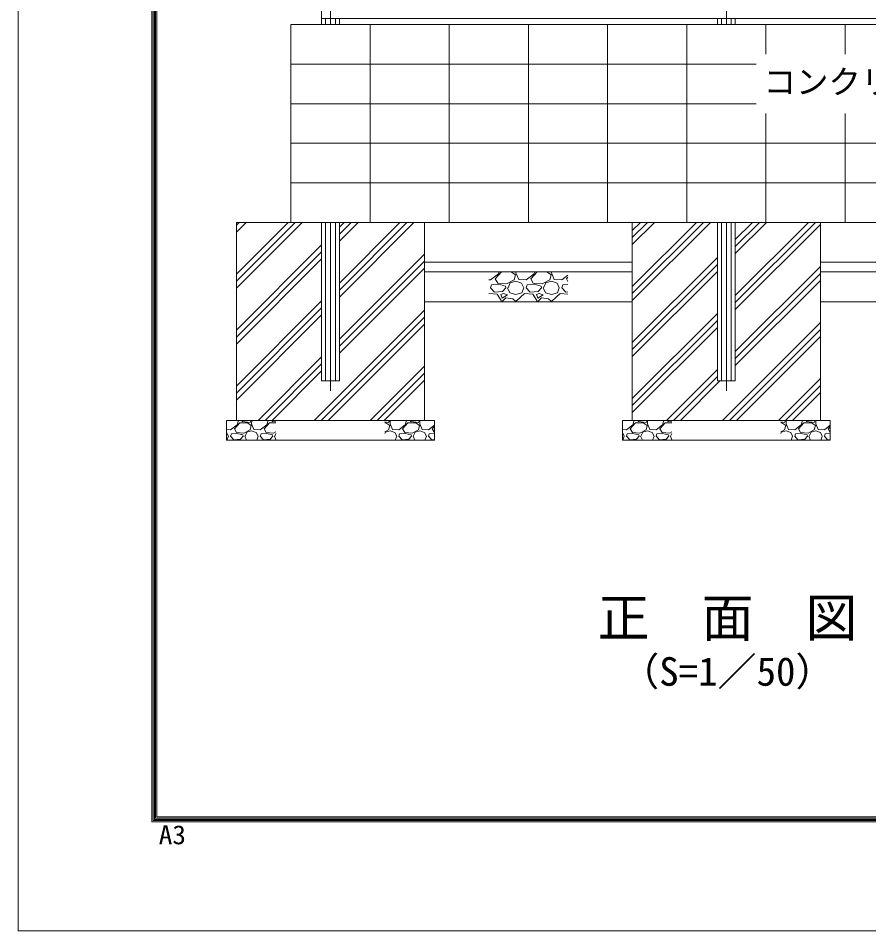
# Model space of a CAD drawing. Units: millimetres, scale not verified. Extents: x -10500 to 10500, y -7425 to 7425.
# Drawn here: x -10500 to -6204, y -7425 to -2816 of the extents above; entities that cross this region are included whole.
import ezdxf
from ezdxf.enums import TextEntityAlignment as Align

# ---------------------------------------------------------------- set-up
doc = ezdxf.new("R2010")
doc.units = ezdxf.units.MM
doc.header["$LTSCALE"] = 50
doc.linetypes.add('USER1', pattern=[50.8, 31.75, -6.35, 6.35, -6.35])
for name, color, linetype, lineweight in [('0-0_D-STR3', 3, 'Continuous', 13), ('0-1_D-STR1', 1, 'Continuous', 18), ('0-2_D-BMK', 2, 'USER1', 13), ('0-4_D-STR-TXT', 7, 'Continuous', 9), ('0-8_D-BGD', 7, 'Continuous', 9), ('0-9_D-STR4', 7, 'Continuous', 9), ('0-A_D-DCR-HCH', 7, 'Continuous', 9), ('0-B_D-TTL', 7, 'Continuous', 9)]:
    doc.layers.add(name, color=color, linetype=linetype, lineweight=lineweight)
doc.layers.add('0-3_D-TTL-TXT', color=7, linetype='Continuous')
doc.styles.add('ＭＳ ゴシック', font='')
doc.styles.get('ＭＳ ゴシック').set_extended_font_data('MS Gothic')

msp = doc.modelspace()

# ---------------------------------------------------------------- linework, layer by layer
at = {"layer": '0-0_D-STR3'}
msp.add_line((-8967.99, -2817.93), (-8967.99, -2672.93), dxfattribs=at)
at = {"layer": '0-1_D-STR1'}
for p, q in [((-8967.99, -2327.43), (-8967.99, -2847.93)), ((-8967.99, -2817.93), (-4172.99, -2817.93)), ((-8947.99, -2817.93), (-8947.99, -2847.93)), ((-8897.99, -2847.93), (-8897.99, -2817.93)), ((-8877.99, -2847.93), (-8877.99, -2817.93)), ((-6967.99, -2817.93), (-6967.99, -2847.93)), ((-6947.99, -2817.93), (-6947.99, -2847.93)), ((-6897.99, -2847.93), (-6897.99, -2817.93)), ((-6877.99, -2847.93), (-6877.99, -2817.93)), ((-8947.99, -3847.93), (-8947.99, -4647.93)), ((-8897.99, -4647.93), (-8897.99, -3847.93)), ((-8877.99, -4647.93), (-8877.99, -3847.93)), ((-6967.99, -3847.93), (-6967.99, -4647.93)), ((-6947.99, -3847.93), (-6947.99, -4647.93)), ((-6897.99, -4647.93), (-6897.99, -3847.93)), ((-6877.99, -4647.93), (-6877.99, -3847.93)), ((-6967.99, -4647.93), (-6877.99, -4647.93))]:
    msp.add_line(p, q, dxfattribs=at)
msp.add_lwpolyline([(-8967.99, -3847.93), (-8967.99, -4647.93), (-8877.99, -4647.93)], dxfattribs=at)
at = {"layer": '0-2_D-BMK'}
for p, q in [((-8922.99, -2847.93), (-8922.99, 3338.05)), ((-6922.99, -2847.93), (-6922.99, 3338.05)), ((-8922.99, -4698.93), (-8922.99, -3847.93)), ((-6922.99, -4698.93), (-6922.99, -3847.93))]:
    msp.add_line(p, q, dxfattribs=at)
at = {"layer": '0-8_D-BGD'}
msp.add_line((-9397.99, -3847.93), (-4172.99, -3847.93), dxfattribs=at)
at = {"layer": '0-9_D-STR4'}
for p, q in [((-9122.99, -3847.93), (-9122.99, -2847.93)), ((-9122.99, -2847.93), (-4172.99, -2847.93)), ((-8722.99, -3847.93), (-8722.99, -2847.93)), ((-8322.99, -3847.93), (-8322.99, -2847.93)), ((-7922.99, -3847.93), (-7922.99, -2847.93)), ((-7522.99, -3847.93), (-7522.99, -2847.93)), ((-7122.99, -3847.93), (-7122.99, -2847.93)), ((-6722.99, -2997.93), (-6722.99, -2847.93)), ((-6322.99, -2997.93), (-6322.99, -2847.93)), ((-9122.99, -3047.93), (-6772.99, -3047.93)), ((-9122.99, -3247.93), (-6772.99, -3247.93)), ((-6722.99, -3847.93), (-6722.99, -3297.93)), ((-6322.99, -3847.93), (-6322.99, -3297.93)), ((-9122.99, -3447.93), (-4172.99, -3447.93)), ((-9122.99, -3647.93), (-4172.99, -3647.93)), ((-9397.99, -4847.93), (-9397.99, -3847.93)), ((-8447.99, -4847.93), (-8447.99, -3847.93)), ((-7397.99, -4847.93), (-7397.99, -3847.93)), ((-6447.99, -4847.93), (-6447.99, -3847.93)), ((-8447.99, -4047.93), (-7397.99, -4047.93)), ((-6447.99, -4047.93), (-5397.99, -4047.93)), ((-8447.99, -4097.93), (-7397.99, -4097.93)), ((-6447.99, -4097.93), (-5397.99, -4097.93)), ((-8447.99, -4247.93), (-7397.99, -4247.93)), ((-6447.99, -4247.93), (-5397.99, -4247.93)), ((-8397.99, -4847.93), (-9447.99, -4847.93)), ((-9447.99, -4847.93), (-9447.99, -4947.93)), ((-8397.99, -4847.93), (-8397.99, -4947.93)), ((-6397.99, -4847.93), (-7447.99, -4847.93)), ((-7447.99, -4847.93), (-7447.99, -4947.93)), ((-6397.99, -4847.93), (-6397.99, -4947.93)), ((-8397.99, -4947.93), (-9447.99, -4947.93)), ((-6397.99, -4947.93), (-7447.99, -4947.93))]:
    msp.add_line(p, q, dxfattribs=at)
at = {"layer": '0-A_D-DCR-HCH'}
for p, q in [((-9397.99, -3896.48), (-9349.44, -3847.93)), ((-9397.99, -4179.33), (-9066.59, -3847.93)), ((-9397.99, -3861.13), (-9384.79, -3847.93)), ((-9397.99, -4143.97), (-9101.95, -3847.93)), ((-9397.99, -4108.61), (-9137.3, -3847.93)), ((-8877.99, -3942.17), (-8783.75, -3847.93)), ((-8877.99, -4225.01), (-8500.91, -3847.93)), ((-8877.99, -3906.81), (-8819.11, -3847.93)), ((-8877.99, -4189.66), (-8536.26, -3847.93)), ((-8877.99, -3871.46), (-8854.46, -3847.93)), ((-8877.99, -4154.3), (-8571.62, -3847.93)), ((-7397.99, -3959.22), (-7286.69, -3847.93)), ((-7397.99, -4242.07), (-7003.85, -3847.93)), ((-7397.99, -3923.87), (-7322.05, -3847.93)), ((-7397.99, -4206.71), (-7039.21, -3847.93)), ((-7397.99, -3888.51), (-7357.41, -3847.93)), ((-7397.99, -4171.36), (-7074.56, -3847.93)), ((-6877.99, -4004.91), (-6721.01, -3847.93)), ((-6877.99, -3969.55), (-6756.36, -3847.93)), ((-6877.99, -4252.4), (-6473.52, -3847.93)), ((-6877.99, -3934.2), (-6791.72, -3847.93)), ((-6877.99, -4217.04), (-6508.88, -3847.93)), ((-6877.99, -4287.75), (-6447.99, -3857.75)), ((-9397.99, -4391.46), (-8967.99, -3961.46)), ((-9397.99, -4426.81), (-8967.99, -3996.81)), ((-8877.99, -4437.14), (-8447.99, -4007.14)), ((-9397.99, -4462.17), (-8967.99, -4032.17)), ((-8877.99, -4472.5), (-8447.99, -4042.5)), ((-7397.99, -4454.2), (-6967.99, -4024.2)), ((-8877.99, -4507.85), (-8447.99, -4077.85)), ((-8090.82, -4132.93), (-8059.32, -4097.93)), ((-8074.62, -4107.73), (-8071.49, -4097.93)), ((-8010.18, -4097.93), (-7988.22, -4113.13)), ((-7986.21, -4097.93), (-7986.42, -4102.33)), ((-7910.82, -4132.93), (-7879.32, -4097.93)), ((-7894.62, -4107.73), (-7891.49, -4097.93)), ((-7830.18, -4097.93), (-7808.22, -4113.13)), ((-7806.21, -4097.93), (-7806.42, -4102.33)), ((-7397.99, -4489.55), (-6967.99, -4059.55)), ((-7397.99, -4524.91), (-6967.99, -4094.91)), ((-6877.99, -4499.88), (-6447.99, -4069.88)), ((-8078.22, -4154.53), (-8090.82, -4132.93)), ((-7995.42, -4138.33), (-8033.22, -4158.13)), ((-8015.22, -4152.73), (-7986.42, -4143.73)), ((-7988.22, -4113.13), (-7995.42, -4138.33)), ((-7986.42, -4102.33), (-7972.02, -4136.53)), ((-7986.42, -4143.73), (-7957.62, -4154.53)), ((-7972.02, -4136.53), (-7934.22, -4138.33)), ((-7934.22, -4138.33), (-7894.62, -4107.73)), ((-7898.22, -4154.53), (-7910.82, -4132.93)), ((-7815.42, -4138.33), (-7853.22, -4158.13)), ((-7835.22, -4152.73), (-7806.42, -4143.73)), ((-7808.22, -4113.13), (-7815.42, -4138.33)), ((-7806.42, -4102.33), (-7792.02, -4136.53)), ((-7806.42, -4143.73), (-7777.62, -4154.53)), ((-7792.02, -4136.53), (-7754.22, -4138.33)), ((-7754.22, -4138.33), (-7722.99, -4114.19)), ((-7730.82, -4132.93), (-7722.99, -4124.22)), ((-7722.99, -4146.36), (-7730.82, -4132.93)), ((-6877.99, -4535.24), (-6447.99, -4105.24)), ((-6877.99, -4570.59), (-6447.99, -4140.59)), ((-8114.22, -4177.93), (-8108.82, -4163.53)), ((-8094.42, -4199.53), (-8114.22, -4177.93)), ((-8074.62, -4159.93), (-8108.82, -4163.53)), ((-8033.22, -4158.13), (-8078.22, -4154.53)), ((-8038.62, -4168.93), (-8074.62, -4159.93)), ((-8036.82, -4177.93), (-8053.02, -4195.93)), ((-8036.82, -4177.93), (-8038.62, -4168.93)), ((-8027.82, -4177.93), (-8017.02, -4203.13)), ((-8026.02, -4177.93), (-8015.22, -4152.73)), ((-7957.62, -4154.53), (-7946.82, -4177.93)), ((-7955.82, -4203.13), (-7946.82, -4177.93)), ((-7934.22, -4177.93), (-7928.82, -4163.53)), ((-7914.42, -4199.53), (-7934.22, -4177.93)), ((-7894.62, -4159.93), (-7928.82, -4163.53)), ((-7853.22, -4158.13), (-7898.22, -4154.53)), ((-7858.62, -4168.93), (-7894.62, -4159.93)), ((-7856.82, -4177.93), (-7873.02, -4195.93)), ((-7856.82, -4177.93), (-7858.62, -4168.93)), ((-7847.82, -4177.93), (-7837.02, -4203.13)), ((-7846.02, -4177.93), (-7835.22, -4152.73)), ((-7777.62, -4154.53), (-7766.82, -4177.93)), ((-7775.82, -4203.13), (-7766.82, -4177.93)), ((-7754.22, -4177.93), (-7748.82, -4163.53)), ((-7734.42, -4199.53), (-7754.22, -4177.93)), ((-7722.99, -4160.81), (-7748.82, -4163.53)), ((-8080.02, -4210.33), (-8122.99, -4206.75)), ((-8053.02, -4195.93), (-8094.42, -4199.53)), ((-8060.22, -4242.73), (-8080.02, -4210.33)), ((-8049.42, -4206.73), (-8062.02, -4212.13)), ((-8062.02, -4212.13), (-8054.82, -4230.13)), ((-8054.82, -4230.13), (-8027.82, -4213.93)), ((-8036.82, -4228.33), (-8054.82, -4246.33)), ((-8027.82, -4213.93), (-8049.42, -4206.73)), ((-8000.82, -4233.73), (-8036.82, -4228.33)), ((-8017.02, -4203.13), (-7986.42, -4212.13)), ((-7986.42, -4246.33), (-8000.82, -4233.73)), ((-7986.42, -4212.13), (-7955.82, -4203.13)), ((-7943.22, -4206.73), (-7984.62, -4244.53)), ((-7900.02, -4210.33), (-7943.22, -4206.73)), ((-7873.02, -4195.93), (-7914.42, -4199.53)), ((-7880.22, -4242.73), (-7900.02, -4210.33)), ((-7869.42, -4206.73), (-7882.02, -4212.13)), ((-7882.02, -4212.13), (-7874.82, -4230.13)), ((-7874.82, -4230.13), (-7847.82, -4213.93)), ((-7856.82, -4228.33), (-7874.82, -4246.33)), ((-7847.82, -4213.93), (-7869.42, -4206.73)), ((-7820.82, -4233.73), (-7856.82, -4228.33)), ((-7837.02, -4203.13), (-7806.42, -4212.13)), ((-7806.42, -4246.33), (-7820.82, -4233.73)), ((-7806.42, -4212.13), (-7775.82, -4203.13)), ((-7763.22, -4206.73), (-7804.62, -4244.53)), ((-7722.99, -4210.08), (-7763.22, -4206.73)), ((-7722.99, -4198.54), (-7734.42, -4199.53)), ((-9397.99, -4674.3), (-8967.99, -4244.3)), ((-9397.99, -4709.66), (-8967.99, -4279.66)), ((-8061.89, -4247.93), (-8060.22, -4242.73)), ((-8054.82, -4246.33), (-8053.76, -4247.93)), ((-7986.42, -4247.93), (-7986.42, -4246.33)), ((-7984.62, -4244.53), (-7984.79, -4247.93)), ((-7881.89, -4247.93), (-7880.22, -4242.73)), ((-7874.82, -4246.33), (-7873.76, -4247.93)), ((-7806.42, -4247.93), (-7806.42, -4246.33)), ((-7804.62, -4244.53), (-7804.79, -4247.93)), ((-9397.99, -4745.01), (-8967.99, -4315.01)), ((-9005.93, -4847.93), (-8447.99, -4289.99)), ((-8970.58, -4847.93), (-8447.99, -4325.34)), ((-7397.99, -4737.04), (-6967.99, -4307.04)), ((-8935.22, -4847.93), (-8447.99, -4360.7)), ((-7397.99, -4772.4), (-6967.99, -4342.4)), ((-7397.99, -4807.75), (-6967.99, -4377.75)), ((-6943.19, -4847.93), (-6447.99, -4352.73)), ((-6907.84, -4847.93), (-6447.99, -4388.08)), ((-6872.48, -4847.93), (-6447.99, -4423.44)), ((-9288.78, -4847.93), (-8967.99, -4527.14)), ((-9253.42, -4847.93), (-8967.99, -4562.5)), ((-9218.07, -4847.93), (-8967.99, -4597.85)), ((-8723.09, -4847.93), (-8447.99, -4572.83)), ((-8687.74, -4847.93), (-8447.99, -4608.18)), ((-7226.03, -4847.93), (-6967.99, -4589.88)), ((-8652.38, -4847.93), (-8447.99, -4643.54)), ((-7190.68, -4847.93), (-6967.99, -4625.24)), ((-7155.32, -4847.93), (-6955.32, -4647.93)), ((-6660.35, -4847.93), (-6447.99, -4635.57)), ((-6624.99, -4847.93), (-6447.99, -4670.92)), ((-6589.64, -4847.93), (-6447.99, -4706.28)), ((-9408.42, -4890.43), (-9381.42, -4860.43)), ((-9394.92, -4869.43), (-9388.04, -4847.93)), ((-9381.42, -4860.43), (-9342.42, -4860.43)), ((-9369.76, -4847.93), (-9366.42, -4852.93)), ((-9366.42, -4852.93), (-9328.92, -4857.43)), ((-9342.42, -4860.43), (-9322.92, -4873.93)), ((-9328.92, -4857.43), (-9323.65, -4847.93)), ((-9322.92, -4873.93), (-9328.92, -4894.93)), ((-9277.92, -4894.93), (-9244.92, -4869.43)), ((-9258.42, -4890.43), (-9231.42, -4860.43)), ((-9244.92, -4869.43), (-9238.04, -4847.93)), ((-9231.42, -4860.43), (-9197.99, -4860.43)), ((-9219.76, -4847.93), (-9216.42, -4852.93)), ((-9216.42, -4852.93), (-9197.99, -4855.14)), ((-8647.99, -4855.14), (-8628.92, -4857.43)), ((-8647.99, -4860.43), (-8642.42, -4860.43)), ((-8642.42, -4860.43), (-8622.92, -4873.93)), ((-8628.92, -4857.43), (-8623.65, -4847.93)), ((-8622.92, -4873.93), (-8628.92, -4894.93)), ((-8620.61, -4847.93), (-8621.42, -4864.93)), ((-8621.42, -4864.93), (-8609.42, -4893.43)), ((-8558.42, -4890.43), (-8531.42, -4860.43)), ((-8544.92, -4869.43), (-8538.04, -4847.93)), ((-8478.92, -4857.43), (-8473.65, -4847.93)), ((-8472.92, -4873.93), (-8478.92, -4894.93)), ((-8470.61, -4847.93), (-8471.42, -4864.93)), ((-8471.42, -4864.93), (-8459.42, -4893.43)), ((-8427.92, -4894.93), (-8397.99, -4871.8)), ((-8408.42, -4890.43), (-8397.99, -4878.83)), ((-7408.42, -4890.43), (-7381.42, -4860.43)), ((-7394.92, -4869.43), (-7388.04, -4847.93)), ((-7381.42, -4860.43), (-7342.42, -4860.43)), ((-7369.76, -4847.93), (-7366.42, -4852.93)), ((-7366.42, -4852.93), (-7328.92, -4857.43)), ((-7342.42, -4860.43), (-7322.92, -4873.93)), ((-7328.92, -4857.43), (-7323.65, -4847.93)), ((-7322.92, -4873.93), (-7328.92, -4894.93)), ((-7277.92, -4894.93), (-7244.92, -4869.43)), ((-7258.42, -4890.43), (-7231.42, -4860.43)), ((-7244.92, -4869.43), (-7238.04, -4847.93)), ((-7231.42, -4860.43), (-7197.99, -4860.43)), ((-7219.76, -4847.93), (-7216.42, -4852.93)), ((-7216.42, -4852.93), (-7197.99, -4855.14)), ((-6647.99, -4855.14), (-6628.92, -4857.43)), ((-6647.99, -4860.43), (-6642.42, -4860.43)), ((-6642.42, -4860.43), (-6622.92, -4873.93)), ((-6628.92, -4857.43), (-6623.65, -4847.93)), ((-6622.92, -4873.93), (-6628.92, -4894.93)), ((-6620.61, -4847.93), (-6621.42, -4864.93)), ((-6621.42, -4864.93), (-6609.42, -4893.43)), ((-6558.42, -4890.43), (-6531.42, -4860.43)), ((-6544.92, -4869.43), (-6538.04, -4847.93)), ((-6478.92, -4857.43), (-6473.65, -4847.93)), ((-6472.92, -4873.93), (-6478.92, -4894.93)), ((-6470.61, -4847.93), (-6471.42, -4864.93)), ((-6471.42, -4864.93), (-6459.42, -4893.43)), ((-6427.92, -4894.93), (-6397.99, -4871.8)), ((-6408.42, -4890.43), (-6397.99, -4878.83)), ((-9447.99, -4908.22), (-9447.42, -4908.43)), ((-9447.42, -4908.43), (-9438.42, -4927.93)), ((-9445.57, -4947.93), (-9438.42, -4927.93)), ((-9427.92, -4927.93), (-9423.42, -4915.93)), ((-9394.92, -4912.93), (-9423.42, -4915.93)), ((-9397.92, -4908.43), (-9408.42, -4890.43)), ((-9360.42, -4911.43), (-9397.92, -4908.43)), ((-9364.92, -4920.43), (-9394.92, -4912.93)), ((-9363.42, -4927.93), (-9376.92, -4942.93)), ((-9363.42, -4927.93), (-9364.92, -4920.43)), ((-9328.92, -4894.93), (-9360.42, -4911.43)), ((-9355.92, -4927.93), (-9347.35, -4947.93)), ((-9354.42, -4927.93), (-9345.42, -4906.93)), ((-9345.42, -4906.93), (-9321.42, -4899.43)), ((-9321.42, -4899.43), (-9297.42, -4908.43)), ((-9309.42, -4893.43), (-9277.92, -4894.93)), ((-9297.42, -4908.43), (-9288.42, -4927.93)), ((-9295.57, -4947.93), (-9288.42, -4927.93)), ((-9277.92, -4927.93), (-9273.42, -4915.93)), ((-9261.42, -4945.93), (-9277.92, -4927.93)), ((-9244.92, -4912.93), (-9273.42, -4915.93)), ((-9247.92, -4908.43), (-9258.42, -4890.43)), ((-9210.42, -4911.43), (-9247.92, -4908.43)), ((-9214.92, -4920.43), (-9244.92, -4912.93)), ((-9213.42, -4927.93), (-9226.92, -4942.93)), ((-9213.42, -4927.93), (-9214.92, -4920.43)), ((-9197.99, -4904.92), (-9210.42, -4911.43)), ((-9205.92, -4927.93), (-9197.99, -4946.45)), ((-9204.42, -4927.93), (-9197.99, -4912.91)), ((-8628.92, -4894.93), (-8647.99, -4904.92)), ((-8647.99, -4912.91), (-8645.42, -4906.93)), ((-8645.42, -4906.93), (-8621.42, -4899.43)), ((-8621.42, -4899.43), (-8597.42, -4908.43)), ((-8597.42, -4908.43), (-8588.42, -4927.93)), ((-8595.57, -4947.93), (-8588.42, -4927.93)), ((-8577.92, -4927.93), (-8573.42, -4915.93)), ((-8544.92, -4912.93), (-8573.42, -4915.93)), ((-8547.92, -4908.43), (-8558.42, -4890.43)), ((-8510.42, -4911.43), (-8547.92, -4908.43)), ((-8514.92, -4920.43), (-8544.92, -4912.93)), ((-8513.42, -4927.93), (-8526.92, -4942.93)), ((-8513.42, -4927.93), (-8514.92, -4920.43)), ((-8478.92, -4894.93), (-8510.42, -4911.43)), ((-8505.92, -4927.93), (-8497.35, -4947.93)), ((-8504.42, -4927.93), (-8495.42, -4906.93)), ((-8495.42, -4906.93), (-8471.42, -4899.43)), ((-8471.42, -4899.43), (-8447.42, -4908.43)), ((-8459.42, -4893.43), (-8427.92, -4894.93)), ((-8447.42, -4908.43), (-8438.42, -4927.93)), ((-8445.57, -4947.93), (-8438.42, -4927.93)), ((-8427.92, -4927.93), (-8423.42, -4915.93)), ((-8411.42, -4945.93), (-8427.92, -4927.93)), ((-8397.99, -4913.25), (-8423.42, -4915.93)), ((-8397.99, -4908.32), (-8408.42, -4890.43)), ((-7447.99, -4908.22), (-7447.42, -4908.43)), ((-7447.42, -4908.43), (-7438.42, -4927.93)), ((-7445.57, -4947.93), (-7438.42, -4927.93)), ((-7427.92, -4927.93), (-7423.42, -4915.93)), ((-7394.92, -4912.93), (-7423.42, -4915.93)), ((-7397.92, -4908.43), (-7408.42, -4890.43)), ((-7360.42, -4911.43), (-7397.92, -4908.43)), ((-7364.92, -4920.43), (-7394.92, -4912.93)), ((-7363.42, -4927.93), (-7376.92, -4942.93)), ((-7363.42, -4927.93), (-7364.92, -4920.43)), ((-7328.92, -4894.93), (-7360.42, -4911.43)), ((-7355.92, -4927.93), (-7347.35, -4947.93)), ((-7354.42, -4927.93), (-7345.42, -4906.93)), ((-7345.42, -4906.93), (-7321.42, -4899.43)), ((-7321.42, -4899.43), (-7297.42, -4908.43)), ((-7309.42, -4893.43), (-7277.92, -4894.93)), ((-7297.42, -4908.43), (-7288.42, -4927.93)), ((-7295.57, -4947.93), (-7288.42, -4927.93)), ((-7277.92, -4927.93), (-7273.42, -4915.93)), ((-7261.42, -4945.93), (-7277.92, -4927.93)), ((-7244.92, -4912.93), (-7273.42, -4915.93)), ((-7247.92, -4908.43), (-7258.42, -4890.43)), ((-7210.42, -4911.43), (-7247.92, -4908.43)), ((-7214.92, -4920.43), (-7244.92, -4912.93)), ((-7213.42, -4927.93), (-7226.92, -4942.93)), ((-7213.42, -4927.93), (-7214.92, -4920.43)), ((-7197.99, -4904.92), (-7210.42, -4911.43)), ((-7205.92, -4927.93), (-7197.99, -4946.45)), ((-7204.42, -4927.93), (-7197.99, -4912.91)), ((-6628.92, -4894.93), (-6647.99, -4904.92)), ((-6647.99, -4912.91), (-6645.42, -4906.93)), ((-6645.42, -4906.93), (-6621.42, -4899.43)), ((-6621.42, -4899.43), (-6597.42, -4908.43)), ((-6597.42, -4908.43), (-6588.42, -4927.93)), ((-6595.57, -4947.93), (-6588.42, -4927.93)), ((-6577.92, -4927.93), (-6573.42, -4915.93)), ((-6544.92, -4912.93), (-6573.42, -4915.93)), ((-6547.92, -4908.43), (-6558.42, -4890.43)), ((-6510.42, -4911.43), (-6547.92, -4908.43)), ((-6514.92, -4920.43), (-6544.92, -4912.93)), ((-6513.42, -4927.93), (-6526.92, -4942.93)), ((-6513.42, -4927.93), (-6514.92, -4920.43)), ((-6478.92, -4894.93), (-6510.42, -4911.43)), ((-6505.92, -4927.93), (-6497.35, -4947.93)), ((-6504.42, -4927.93), (-6495.42, -4906.93)), ((-6495.42, -4906.93), (-6471.42, -4899.43)), ((-6471.42, -4899.43), (-6447.42, -4908.43)), ((-6459.42, -4893.43), (-6427.92, -4894.93)), ((-6447.42, -4908.43), (-6438.42, -4927.93)), ((-6445.57, -4947.93), (-6438.42, -4927.93)), ((-6427.92, -4927.93), (-6423.42, -4915.93)), ((-6411.42, -4945.93), (-6427.92, -4927.93)), ((-6397.99, -4913.25), (-6423.42, -4915.93)), ((-6397.99, -4908.32), (-6408.42, -4890.43)), ((-9226.92, -4942.93), (-9261.42, -4945.93)), ((-8647.99, -4946.45), (-8647.35, -4947.93)), ((-8397.99, -4944.76), (-8411.42, -4945.93)), ((-7226.92, -4942.93), (-7261.42, -4945.93)), ((-6647.99, -4946.45), (-6647.35, -4947.93)), ((-6397.99, -4944.76), (-6411.42, -4945.93))]:
    msp.add_line(p, q, dxfattribs=at)
for points in [[(-8122.99, -4137.91), (-8114.22, -4138.33), (-8074.62, -4107.73)], [(-9447.99, -4893.98), (-9427.92, -4894.93), (-9394.92, -4869.43)], [(-9320.61, -4847.93), (-9321.42, -4864.93), (-9309.42, -4893.43)], [(-8609.42, -4893.43), (-8577.92, -4894.93), (-8544.92, -4869.43)], [(-8531.42, -4860.43), (-8492.42, -4860.43), (-8472.92, -4873.93)], [(-8519.76, -4847.93), (-8516.42, -4852.93), (-8478.92, -4857.43)], [(-7447.99, -4893.98), (-7427.92, -4894.93), (-7394.92, -4869.43)], [(-7320.61, -4847.93), (-7321.42, -4864.93), (-7309.42, -4893.43)], [(-6609.42, -4893.43), (-6577.92, -4894.93), (-6544.92, -4869.43)], [(-6531.42, -4860.43), (-6492.42, -4860.43), (-6472.92, -4873.93)], [(-6519.76, -4847.93), (-6516.42, -4852.93), (-6478.92, -4857.43)], [(-9376.92, -4942.93), (-9411.42, -4945.93), (-9427.92, -4927.93)], [(-8526.92, -4942.93), (-8561.42, -4945.93), (-8577.92, -4927.93)], [(-7376.92, -4942.93), (-7411.42, -4945.93), (-7427.92, -4927.93)], [(-6526.92, -4942.93), (-6561.42, -4945.93), (-6577.92, -4927.93)]]:
    msp.add_lwpolyline(points, dxfattribs=at)
at = {"layer": '0-B_D-TTL', "color": 2, "lineweight": 18}
msp.add_lwpolyline([(-10500, 7425), (10500, 7425), (10500, -7425), (-10500, -7425)], close=True, dxfattribs=at)
at = {"layer": '0-B_D-TTL'}
for points in [[(-9825, 6875), (9825, 6875), (9825, -6875), (-9825, -6875)], [(-9818.75, 6868.75), (9818.75, 6868.75), (9818.75, -6868.75), (-9818.75, -6868.75)], [(-9812.5, 6862.5), (9812.5, 6862.5), (9812.5, -6862.5), (-9812.5, -6862.5)], [(-9806.25, 6856.25), (9806.25, 6856.25), (9806.25, -6856.25), (-9806.25, -6856.25)], [(-9800, 6850), (9800, 6850), (9800, -6850), (-9800, -6850)]]:
    msp.add_lwpolyline(points, close=True, dxfattribs=at)

# ---------------------------------------------------------------- texts
at = {"layer": '0-3_D-TTL-TXT', "style": 'ＭＳ ゴシック'}
for s, height, p in [('正\u3000面\u3000図', 192.4, (-7572.74, -5997.99)), ('（S=1／50）', 144.4, (-7459.03, -6230.98))]:
    msp.add_text(s, height=height, dxfattribs=at).set_placement(p, align=Align.BOTTOM_LEFT)
at = {"layer": '0-4_D-STR-TXT', "style": 'ＭＳ ゴシック'}
msp.add_text('コンクリートブロック', height=120.2, dxfattribs=at).set_placement((-6735.17, -3233.56), align=Align.BOTTOM_LEFT)
at = {"layer": '0-B_D-TTL', "style": 'ＭＳ ゴシック', "width": 1.05}
msp.add_text('A3', height=96.04, dxfattribs=at).set_placement((-9790.22, -7017.03), align=Align.BOTTOM_LEFT)

doc.saveas('drawing.dxf')
